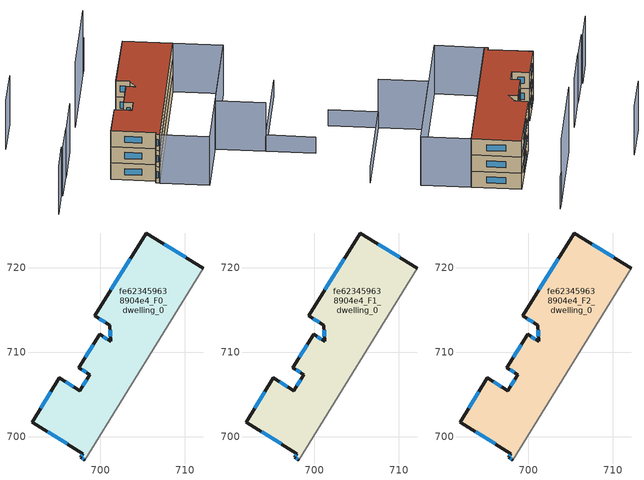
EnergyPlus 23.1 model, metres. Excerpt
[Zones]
fe623459638904e4_F0_dwelling_0
 floor ground (EU_floor_Construction): 712.2,719.91 698.17,697.22 697.66,697.54 697.93,697.97 691.91,701.72 695.15,706.94 697.56,705.45 698.73,707.34 697.45,708.14 699.9,712.1 701.2,711.29 701.13,713.19 699.3,714.33 705.44,724.11 z0
 wall outside (EU_wall_Construction): 712.2,719.91 705.44,724.11 699.3,714.33 701.13,713.19 701.2,711.29 699.9,712.1 697.45,708.14 698.73,707.34 697.56,705.45 695.15,706.94 691.91,701.72 697.93,697.97 697.66,697.54 698.17,697.22 z0:3
 wall adiabatic (EU_wall_Construction): 698.17,697.22 712.2,719.91 z0:3
 window (EU_Window_Construction): 698.37,706.75 697.92,706.04 / 697.85,707.9 698.33,707.59 / 699.14,710.87 698.21,709.38 / 700.8,711.54 700.31,711.85 / 701.15,712.6 701.18,711.88 / 699.87,713.98 700.56,713.55 / 703.52,721.06 701.21,717.38 / 710.09,721.22 707.54,722.8 / 697.82,697.44 698.01,697.32 / 697.85,697.84 697.75,697.67 / 693.78,700.55 696.05,699.14 / 694.14,705.32 692.92,703.35 / 696.81,705.92 695.9,706.48 z0.93:2.07
fe623459638904e4_F1_dwelling_0
 floor to fe623459638904e4_F0_dwelling_0 (EU_floor_Construction): 712.2,719.91 698.17,697.22 697.66,697.54 697.93,697.97 691.91,701.72 695.15,706.94 697.56,705.45 698.73,707.34 697.45,708.14 699.9,712.1 701.2,711.29 701.13,713.19 699.3,714.33 705.44,724.11 z3
 wall outside (EU_wall_Construction): 712.2,719.91 705.44,724.11 699.3,714.33 701.13,713.19 701.2,711.29 699.9,712.1 697.45,708.14 698.73,707.34 697.56,705.45 695.15,706.94 691.91,701.72 697.93,697.97 697.66,697.54 698.17,697.22 z3:6
 wall adiabatic (EU_wall_Construction): 698.17,697.22 712.2,719.91 z3:6
 window (EU_Window_Construction): 698.37,706.75 697.92,706.04 / 697.85,707.9 698.33,707.59 / 699.14,710.87 698.21,709.38 / 700.8,711.54 700.31,711.85 / 701.15,712.6 701.18,711.88 / 699.87,713.98 700.56,713.55 / 703.52,721.06 701.21,717.38 / 710.09,721.22 707.54,722.8 / 697.82,697.44 698.01,697.32 / 697.85,697.84 697.75,697.67 / 693.78,700.55 696.05,699.14 / 694.14,705.32 692.92,703.35 / 696.81,705.92 695.9,706.48 z3.93:5.07
fe623459638904e4_F2_dwelling_0
 floor to fe623459638904e4_F1_dwelling_0 (EU_floor_Construction): 712.2,719.91 698.17,697.22 697.66,697.54 697.93,697.97 691.91,701.72 695.15,706.94 697.56,705.45 698.73,707.34 697.45,708.14 699.9,712.1 701.2,711.29 701.13,713.19 699.3,714.33 705.44,724.11 z6
 wall outside (EU_wall_Construction): 712.2,719.91 705.44,724.11 699.3,714.33 701.13,713.19 701.2,711.29 699.9,712.1 697.45,708.14 698.73,707.34 697.56,705.45 695.15,706.94 691.91,701.72 697.93,697.97 697.66,697.54 698.17,697.22 z6:9
 wall adiabatic (EU_wall_Construction): 698.17,697.22 712.2,719.91 z6:9
 window (EU_Window_Construction): 698.37,706.75 697.92,706.04 / 697.85,707.9 698.33,707.59 / 699.14,710.87 698.21,709.38 / 700.8,711.54 700.31,711.85 / 701.15,712.6 701.18,711.88 / 699.87,713.98 700.56,713.55 / 703.52,721.06 701.21,717.38 / 710.09,721.22 707.54,722.8 / 697.82,697.44 698.01,697.32 / 697.85,697.84 697.75,697.67 / 693.78,700.55 696.05,699.14 / 694.14,705.32 692.92,703.35 / 696.81,705.92 695.9,706.48 z6.93:8.07
 roof outside (EU_roof_Construction): 698.17,697.22 712.2,719.91 705.44,724.11 699.3,714.33 701.13,713.19 701.2,711.29 699.9,712.1 697.45,708.14 698.73,707.34 697.56,705.45 695.15,706.94 691.91,701.72 697.93,697.97 697.66,697.54 z9
shading: 682.8,700.96 679.91,696.29 / 685.87,705.51 682.98,700.84 / 717.16,697.84 710.44,702 / 710.44,702 718.93,715.73 / 689.81,711.67 685.96,705.45 / 685.12,723.17 681.27,716.95 / 698.17,697.22 712.2,719.91 / 712.2,719.91 718.94,715.74 / 718.94,715.74 704.91,693.05 / 704.91,693.05 698.17,697.22 z0:9; 723.93,693.73 717.19,697.89 / 717.19,697.89 725.64,711.56 z0:3; 701.9,730.69 693.86,717.73 z0:12; 702.64,731.92 701.89,730.7 z0:6
[Building]
EU S2 Campaign: North Axis=0; Terrain=City; Solar Distribution=FullExterior
[Site:Location]
Montreal-Trudeau.Intl.AP: Latitude=45.4667; Longitude=-73.75; Time Zone=-5; Elevation=36
[SizingPeriod:WeatherFileDays]
AnnualSizingPeriod: Begin Month=1; Begin Day of Month=1; End Month=12; End Day of Month=31; Day of Week for Start Day=Monday; Use Weather File Daylight Saving Period=No; Use Weather File Rain and Snow Indicators=No
[MATERIAL]
EU_InternalMass_Material: Roughness=MediumRough; Thickness=0.1; Conductivity=1; Density=1800; Specific Heat=900; Thermal Absorptance=0.9; Solar Absorptance=0.7; Visible Absorptance=0.7
[MATERIAL:NOMASS] Roughness=MediumRough; Thermal Absorptance=0.9; Solar Absorptance=0.7; Visible Absorptance=0.7
Name | Thermal Resistance
EU_wall_NoMass; EU_floor_NoMass | 1.36485
EU_roof_NoMass | 2.55992
[WINDOWMATERIAL:SIMPLEGLAZINGSYSTEM]
EU_Window_SimpleGlazing: UFactor=3.92339; Solar Heat Gain Coefficient=0.8; Visible Transmittance=0.8
[CONSTRUCTION]
EU_wall_Construction: EU_wall_NoMass
EU_roof_Construction: EU_roof_NoMass
EU_floor_Construction: EU_floor_NoMass
EU_Window_Construction: EU_Window_SimpleGlazing
EU_InternalMass_Construction: EU_InternalMass_Material
[ZONE] Type=1; Multiplier=1; Ceiling Height=autocalculate; Floor Area=autocalculate; Part of Total Floor Area=Yes
Name | Volume
fe623459638904e4_F0_dwelling_0 | 566.499
fe623459638904e4_F1_dwelling_0; fe623459638904e4_F2_dwelling_0 | 566.498
[INTERNALMASS] Construction=EU_InternalMass_Construction; Surface Area=188.833
Name | Zone or ZoneList
fe623459638904e4_F0_dwelling_0_EU_InternalMass | fe623459638904e4_F0_dwelling_0
fe623459638904e4_F1_dwelling_0_EU_InternalMass | fe623459638904e4_F1_dwelling_0
fe623459638904e4_F2_dwelling_0_EU_InternalMass | fe623459638904e4_F2_dwelling_0
[OTHEREQUIPMENT] Fuel Type=Electricity; Design Level Calculation Method=Watts/Area; Power per Zone Floor Area=1; Fraction Latent=0; Fraction Radiant=0; Fraction Lost=0; Carbon Dioxide Generation Rate=0; EndUse Subcategory=EU_Step8_InternalGains
Name | Zone or ZoneList or Space or SpaceList | Schedule
EU_Step8_InternalGain_fe623459638904e4_F0_dwelling_0_f000 | fe623459638904e4_F0_dwelling_0 | EU_Step8_GainSchedule_fe623459638904e4_F0_dwelling_0_f000
EU_Step8_InternalGain_fe623459638904e4_F1_dwelling_0_f000 | fe623459638904e4_F1_dwelling_0 | EU_Step8_GainSchedule_fe623459638904e4_F1_dwelling_0_f000
EU_Step8_InternalGain_fe623459638904e4_F2_dwelling_0_f000 | fe623459638904e4_F2_dwelling_0 | EU_Step8_GainSchedule_fe623459638904e4_F2_dwelling_0_f000
[ZONEVENTILATION:DESIGNFLOWRATE] Schedule=EU_AlwaysOn; Design Flow Rate Calculation Method=AirChanges/Hour; Air Changes per Hour=0.860309; Ventilation Type=Natural; Fan Pressure Rise=0; Fan Total Efficiency=1; Constant Term Coefficient=1; Temperature Term Coefficient=0; Velocity Term Coefficient=0; Velocity Squared Term Coefficient=0; Minimum Indoor Temperature=-100; Maximum Indoor Temperature=100; Delta Temperature=-100; Minimum Outdoor Temperature=-100; Maximum Outdoor Temperature=100; Maximum Wind Speed=40
Name | Zone or ZoneList or Space or SpaceList
EU_ConstantAir_fe623459638904e4_F0_dwelling_0 | fe623459638904e4_F0_dwelling_0
EU_ConstantAir_fe623459638904e4_F1_dwelling_0 | fe623459638904e4_F1_dwelling_0
EU_ConstantAir_fe623459638904e4_F2_dwelling_0 | fe623459638904e4_F2_dwelling_0
[HVACTEMPLATE:THERMOSTAT] Constant Heating Setpoint=20; Constant Cooling Setpoint=50
EU_HeatOnly_fe623459638904e4_F0_dwelling_0; EU_HeatOnly_fe623459638904e4_F1_dwelling_0; EU_HeatOnly_fe623459638904e4_F2_dwelling_0
[HVACTEMPLATE:ZONE:IDEALLOADSAIRSYSTEM] System Availability Schedule=EU_AlwaysOn; Maximum Heating Supply Air Temperature=50; Minimum Cooling Supply Air Temperature=13; Maximum Heating Supply Air Humidity Ratio=0.0156; Minimum Cooling Supply Air Humidity Ratio=0.0077; Heating Limit=NoLimit; Cooling Limit=NoLimit; Heating Availability Schedule=EU_AlwaysOn; Cooling Availability Schedule=EU_CoolingOff; Dehumidification Control Type=ConstantSensibleHeatRatio; Cooling Sensible Heat Ratio=0.7; Dehumidification Setpoint=60; Humidification Control Type=None; Humidification Setpoint=30; Outdoor Air Method=None; Outdoor Air Flow Rate per Person=0.00944; Outdoor Air Flow Rate per Zone Floor Area=0; Outdoor Air Flow Rate per Zone=0; Demand Controlled Ventilation Type=None; Outdoor Air Economizer Type=NoEconomizer; Heat Recovery Type=None; Sensible Heat Recovery Effectiveness=0.7; Latent Heat Recovery Effectiveness=0.65
Name | Template Thermostat
fe623459638904e4_F0_dwelling_0 | EU_HeatOnly_fe623459638904e4_F0_dwelling_0
fe623459638904e4_F1_dwelling_0 | EU_HeatOnly_fe623459638904e4_F1_dwelling_0
fe623459638904e4_F2_dwelling_0 | EU_HeatOnly_fe623459638904e4_F2_dwelling_0
[SIZING:ZONE] Zone Cooling Design Supply Air Temperature Input Method=SupplyAirTemperature; Zone Cooling Design Supply Air Temperature=13; Zone Heating Design Supply Air Temperature Input Method=SupplyAirTemperature; Zone Heating Design Supply Air Temperature=50; Zone Cooling Design Supply Air Humidity Ratio=0.008; Zone Heating Design Supply Air Humidity Ratio=0.008; Cooling Design Air Flow Method=DesignDay; Cooling Design Air Flow Rate=0; Cooling Minimum Air Flow per Zone Floor Area=0.000762; Cooling Minimum Air Flow=0; Cooling Minimum Air Flow Fraction=0.2; Heating Design Air Flow Method=DesignDay; Heating Design Air Flow Rate=0; Heating Maximum Air Flow per Zone Floor Area=0.002032; Heating Maximum Air Flow=0.141576; Heating Maximum Air Flow Fraction=0.3; Account for Dedicated Outdoor Air System=No; Dedicated Outdoor Air System Control Strategy=NeutralSupplyAir; Dedicated Outdoor Air Low Setpoint Temperature for Design=autosize; Dedicated Outdoor Air High Setpoint Temperature for Design=autosize; Zone Load Sizing Method=Sensible Load Only No Latent Load; Zone Latent Cooling Design Supply Air Humidity Ratio Input Method=HumidityRatioDifference; Zone Cooling Design Supply Air Humidity Ratio Difference=0.005; Zone Latent Heating Design Supply Air Humidity Ratio Input Method=HumidityRatioDifference; Zone Humidification Design Supply Air Humidity Ratio Difference=0.005
fe623459638904e4_F0_dwelling_0; fe623459638904e4_F1_dwelling_0; fe623459638904e4_F2_dwelling_0
[SCHEDULE:CONSTANT]
Name | Hourly Value
EU_AlwaysOn | 1
EU_CoolingOff | 0
[SCHEDULE:FILE] Column Number=1; Rows to Skip at Top=0; Number of Hours of Data=8760; Column Separator=Comma; Interpolate to Timestep=No; Minutes per Item=60; Adjust Schedule for Daylight Savings=Yes
Name | File
EU_Step8_GainSchedule_fe623459638904e4_F0_dwelling_0_f000 | ../../schedules/fe623459638904e4/fe623459638904e4_F0_dwelling_0_f000_gain.csv
EU_Step8_GainSchedule_fe623459638904e4_F1_dwelling_0_f000 | ../../schedules/fe623459638904e4/fe623459638904e4_F1_dwelling_0_f000_gain.csv
EU_Step8_GainSchedule_fe623459638904e4_F2_dwelling_0_f000 | ../../schedules/fe623459638904e4/fe623459638904e4_F2_dwelling_0_f000_gain.csv
